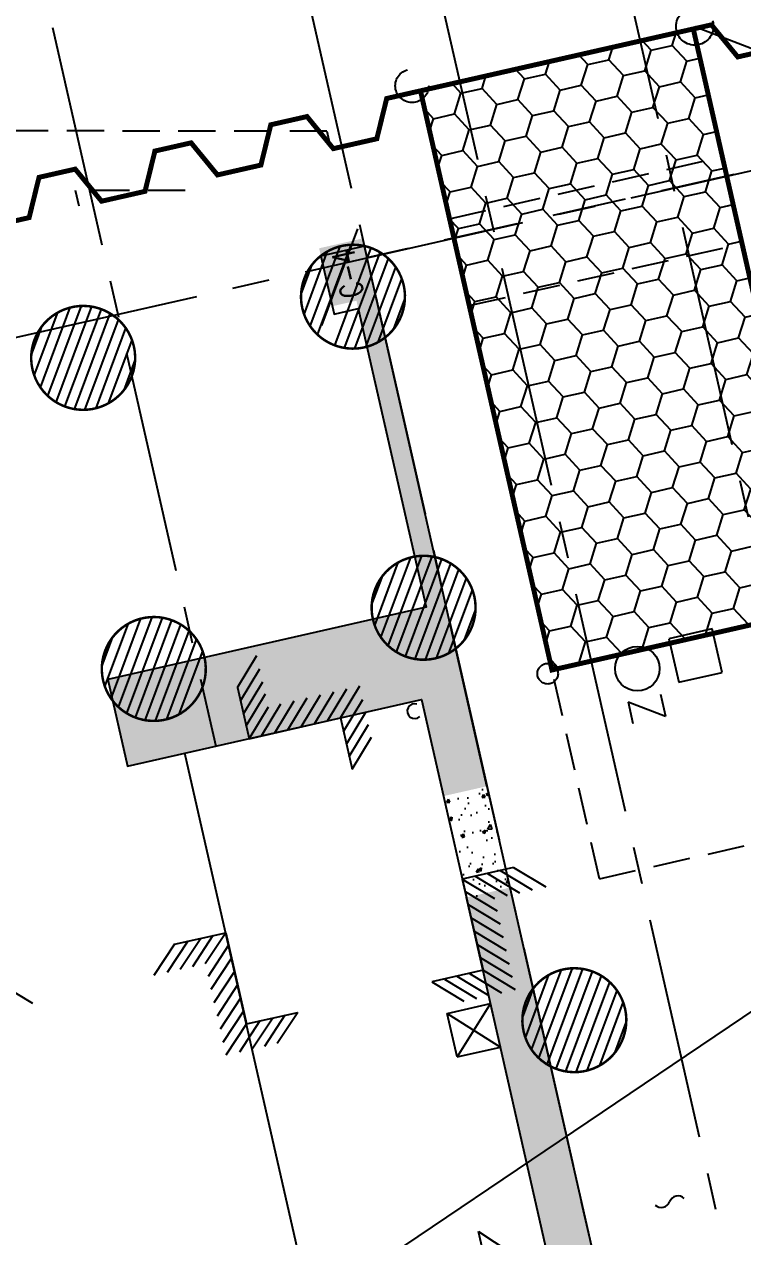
# Model space of a CAD drawing. Header units: feet. Extents: x 308 to 1449, y -4548 to -3843.
# Drawn here: x 958.51 to 982.69, y -4188.98 to -4148.15 of the extents above; entities that cross this region are included whole.
import ezdxf

# ---------------------------------------------------------------- set-up
doc = ezdxf.new("R2010")
doc.units = ezdxf.units.FT
doc.header["$LTSCALE"] = 10
doc.header["$MEASUREMENT"] = 0
for name, pattern in [('CENTER2', [1.125, 0.75, -0.125, 0.125, -0.125]), ('HIDDEN', [0.375, 0.25, -0.125]), ('HIDDEN2', [0.1875, 0.125, -0.0625])]:
    doc.linetypes.add(name, pattern=pattern)
doc.layers.get('0').update_dxf_attribs({"linetype": 'CONTINUOUS'})
for name, color, linetype in [('caisson', 1, 'HIDDEN2'), ('CMU', 20, 'CONTINUOUS'), ('conc. wall', 7, 'CONTINUOUS'), ('GRID', 30, 'CENTER2'), ('M-TEXT-N225', 42, 'CONTINUOUS'), ('tower-ftg', 4, 'HIDDEN2')]:
    doc.layers.add(name, color=color, linetype=linetype)
doc.styles.get("Standard").update_dxf_attribs({"font": 'ROMANS.SHX'})

msp = doc.modelspace()

# ---------------------------------------------------------------- hatches: boundary and pattern name
at = {"layer": 'conc. wall'}
h = msp.add_hatch(dxfattribs=at)
h.set_pattern_fill('AR-CONC', color=256, scale=0.1666666666666667, angle=12.78388888888887, style=0)
h.set_pattern_definition([(62.78388888888885, (881.7495512257099, -4336.5270856772), (1.188943156146246, 0.1625243717827981), [0.125, -1.375]), (7.783888888888863, (881.7495512257099, -4336.5270856772), (-0.5029211471315264, 1.171407336990675), [0.1, -1.1]), (113.2352888888889, (881.8486298173044, -4336.513541972799), (0.686023043293346, 1.333931163010036), [0.1062336500000001, -1.168570186666667]), (58.96808888888889, (881.6757931307998, -4336.2020151394), (1.795684944042649, 0.1245615577613178), [0.1875000000000001, -2.0625]), (109.4194888888889, (881.8254335486711, -4336.191635103629), (1.159911149899411, 1.927979803600767), [0.15935048, -1.752855]), (3.968088888888864, (881.6757931307998, -4336.2020151394), (1.159909644730499, 1.927980709714837), [0.1500000000000001, -1.650000000000001]), (33.78388888888887, (881.8567679234278, -4336.246403726394), (1.118666493998811, -0.4342640615740578), [0.125, -1.375]), (338.7838888888889, (881.8567679234278, -4336.246403726394), (0.128044799781837, 1.268356952374411), [0.1, -1.1]), (84.23528888888887, (881.9499901082903, -4336.282592457715), (1.246711933789753, 0.8340919120366679), [0.1062336500000001, -1.168570186666667]), (50.28388888888887, (881.7495512257099, -4336.5270856772), (-0.103004028791563, 0.5455543592911672), [0, -1.086666666666667, 0, -1.116666666666667, 0, -1.104166666666667]), (20.28388888888887, (881.7495512257099, -4336.5270856772), (0.2821254976836877, 0.7380756760364969), [0, -0.6366666666666669, 0, -1.061666666666667, 0, -0.4208333333333335]), (340.2838888888888, (881.3870975760616, -4336.609325953025), (0.8759677539348198, 0.1602090081381497), [0, -0.4166666666666669, 0, -1.300000000000001, 0, -1.725000000000001]), (330.2838888888889, (881.224562307161, -4336.64620500048), (0.9109654445924382, 0.3777794063598668), [0, -0.541666666666667, 0, -0.8633333333333336, 0, -1.225000000000001])])
h.paths.add_polyline_path([(971.1501968848008, -4160.885705456869), (970.5000558091984, -4161.033221646689), (972.0305362785837, -4167.778435306063), (964.2897940971934, -4169.534799941111), (964.9536169513846, -4172.460434781321), (971.8816827882719, -4170.888465383549), (972.6192637373732, -4174.13917076156), (974.0820811574785, -4173.807259334465)])
h.paths.add_polyline_path([(964.2897940971934, -4169.534799941111), (961.3235254397578, -4170.207842557165), (961.9873482939489, -4173.133477397376), (964.9536169513846, -4172.460434781321)])
h.paths.add_polyline_path([(974.8565411540349, -4177.220499981378), (973.3937237339296, -4177.552411408473), (975.1085994405901, -4185.11030141235), (976.5714168606953, -4184.778389985255)])
h.paths.add_polyline_path([(976.5714168606953, -4184.778389985255), (975.1085994405901, -4185.11030141235), (976.2334103879696, -4190.067627113818), (969.3053445510822, -4191.63959651159), (969.5266188358125, -4192.614808124994), (977.9175020928052, -4190.710927300126)])
h.paths.add_polyline_path([(977.9175020928052, -4190.710927300126), (969.5266188358125, -4192.614808124994), (969.9691674052733, -4194.5652313518), (978.360050662266, -4192.661350526932)])
h.paths.add_polyline_path([(969.5266188358125, -4192.614808124994), (966.5603501783769, -4193.287850741049), (967.0028987478378, -4195.238273967855), (969.9691674052733, -4194.5652313518)])
h.paths.add_polyline_path([(969.3053445510822, -4191.63959651159), (966.3390758936466, -4192.312639127645), (966.5603501783769, -4193.287850741049), (969.5266188358125, -4192.614808124994)])
h.paths.add_polyline_path([(960.894144385477, -4193.548087217389), (957.9278757280414, -4194.221129833444), (958.1491500127718, -4195.196341446848), (961.1154186702074, -4194.523298830793)])
h.paths.add_polyline_path([(961.1154186702074, -4194.523298830793), (958.1491500127718, -4195.196341446848), (958.5916985822325, -4197.146764673655), (961.5579672396682, -4196.4737220576)])
h.paths.add_polyline_path([(958.1491500127718, -4195.196341446848), (955.8736562481636, -4195.712648111219), (956.3162048176243, -4197.663071338025), (958.5916985822325, -4197.146764673655)])
h.paths.add_polyline_path([(957.9278757280414, -4194.221129833444), (955.6523819634332, -4194.737436497815), (955.8736562481636, -4195.712648111219), (958.1491500127718, -4195.196341446848)])
h.paths.add_polyline_path([(955.8736562481636, -4195.712648111219), (949.7582667557791, -4197.100222271716), (950.2008153252399, -4199.050645498522), (956.3162048176243, -4197.663071338025)])
h.paths.add_polyline_path([(946.6480822914564, -4176.613937500948), (951.3006543637356, -4175.558274767546), (950.6368315095444, -4172.632639927336), (944.52144201716, -4174.020214087833), (948.4121815236692, -4191.167684956845), (949.8749989437746, -4190.835773529749)])
h.paths.add_polyline_path([(949.8749989437746, -4190.835773529749), (948.4121815236692, -4191.167684956845), (949.7582667557791, -4197.100222271716), (955.8736562481636, -4195.712648111219), (955.6523819634332, -4194.737436497815), (950.999809891154, -4195.793099231217)])
h.paths.add_polyline_path([(952.9123252741525, -4172.116333262965), (950.6368315095444, -4172.632639927336), (951.3006543637356, -4175.558274767546), (953.5761481283437, -4175.041968103175)])
h.paths.add_polyline_path([(955.8785939315882, -4171.44329064691), (952.9123252741525, -4172.116333262965), (953.5761481283437, -4175.041968103175), (956.5424167857793, -4174.368925487121)])
h.paths.add_polyline_path([(970.7445273627951, -4159.097817498962), (970.0943862871928, -4159.245333688783), (970.5000558091984, -4161.033221646689), (971.1501968848008, -4160.885705456869)])
h.paths.add_polyline_path([(970.0438254611489, -4156.009647389851), (968.5810080410437, -4156.341558816946), (968.8760404206843, -4157.641840968152), (969.6887167651871, -4157.457445730876), (970.0943862871928, -4159.245333688783), (970.7445273627952, -4159.097817498962)])
h.paths.add_polyline_path([(969.8963092713286, -4155.359506314249), (968.4334918512234, -4155.691417741345), (968.5810080410437, -4156.341558816946), (970.0438254611489, -4156.009647389851)])
h.paths.add_polyline_path([(970.1309528149748, -4157.145557726201), (969.7583430396143, -4155.503372414691), (968.6238113843211, -4155.760796215924), (968.9964211596817, -4157.402981527434)], flags=9)
h = msp.add_hatch(dxfattribs=at)
h.set_pattern_fill('AR-CONC', color=256, scale=0.1666666666666667, angle=12.78388888888887, style=0)
h.set_pattern_definition([(62.78388888888885, (985.8106642521354, -3504.12334188951), (1.188943156146246, 0.1625243717827981), [0.125, -1.375]), (7.783888888888863, (985.8106642521354, -3504.12334188951), (-0.5029211471315264, 1.171407336990675), [0.1, -1.1]), (113.2352888888889, (985.90974284373, -3504.109798185109), (0.686023043293346, 1.333931163010036), [0.1062336500000001, -1.168570186666667]), (58.96808888888889, (985.7369061572252, -3503.798271351709), (1.795684944042649, 0.1245615577613178), [0.1875000000000001, -2.0625]), (109.4194888888889, (985.8865465750965, -3503.787891315938), (1.159911149899411, 1.927979803600767), [0.15935048, -1.752855]), (3.968088888888864, (985.7369061572252, -3503.798271351709), (1.159909644730499, 1.927980709714837), [0.1500000000000001, -1.650000000000001]), (33.78388888888887, (985.9178809498534, -3503.842659938704), (1.118666493998811, -0.4342640615740578), [0.125, -1.375]), (338.7838888888889, (985.9178809498534, -3503.842659938704), (0.128044799781837, 1.268356952374411), [0.1, -1.1]), (84.23528888888887, (986.0111031347158, -3503.878848670023), (1.246711933789753, 0.8340919120366679), [0.1062336500000001, -1.168570186666667]), (50.28388888888887, (985.8106642521354, -3504.12334188951), (-0.103004028791563, 0.5455543592911672), [0, -1.086666666666667, 0, -1.116666666666667, 0, -1.104166666666667]), (20.28388888888887, (985.8106642521354, -3504.12334188951), (0.2821254976836877, 0.7380756760364969), [0, -0.6366666666666669, 0, -1.061666666666667, 0, -0.4208333333333335]), (340.2838888888888, (985.448210602487, -3504.205582165335), (0.8759677539348198, 0.1602090081381497), [0, -0.4166666666666669, 0, -1.300000000000001, 0, -1.725000000000001]), (330.2838888888889, (985.2856753335865, -3504.24246121279), (0.9109654445924382, 0.3777794063598668), [0, -0.541666666666667, 0, -0.8633333333333336, 0, -1.225000000000001])])
h.paths.add_polyline_path([(974.0942335904433, -4173.860818173319), (972.6314161703381, -4174.192729600415), (973.3937237339296, -4177.552411408473), (973.4019017069945, -4177.588453799557), (974.8647191270998, -4177.256542372462), (974.8565411540349, -4177.220499981378)])
at = {"layer": 'tower-ftg'}
h = msp.add_hatch(dxfattribs=at)
h.set_pattern_fill('HONEY', color=6, scale=5.833333333333336, angle=12.78388888888887, style=0)
h.set_pattern_definition([(12.78388888888887, (941.3435343520625, -3308.145478731526), (0.926908112930552, 0.8578423107027036), [0.729166666666667, -1.458333333333334]), (132.7838888888888, (941.3435343520625, -3308.145478731526), (-1.206367289974961, 0.3738048174204018), [0.7291666666666665, -1.458333333333333]), (72.78388888888885, (941.3435343520625, -3308.145478731526), (-0.2794591770444084, 1.231647128123105), [-1.458333333333334, 0.7291666666666669])])
h.paths.add_polyline_path([(973.1652484137971, -4150.08885657362), (971.8446493539799, -4150.388498834192), (972.8219441115392, -4154.695683460058), (974.1425431713565, -4154.396041199486)])
h.paths.add_polyline_path([(980.2172988465157, -4153.017686800853), (979.2400040889564, -4148.710502174987), (973.1652484137971, -4150.08885657362), (974.1425431713565, -4154.396041199486)])
h.paths.add_polyline_path([(980.2172988465157, -4153.017686800853), (982.0051868044221, -4152.612017278847), (981.0278920468629, -4148.304832652982), (979.2400040889564, -4148.710502174987)])
h.paths.add_polyline_path([(980.3648150363359, -4153.667827876455), (980.8811217007069, -4155.943321641063), (982.6690096586133, -4155.537652119057), (982.1527029942423, -4153.262158354449)])
h.paths.add_polyline_path([(980.2172988465157, -4153.017686800853), (980.3648150363359, -4153.667827876455), (982.1527029942423, -4153.262158354449), (982.0051868044221, -4152.612017278847)])
h.paths.add_polyline_path([(974.1425431713565, -4154.396041199486), (974.2900593611766, -4155.046182275088), (980.3648150363359, -4153.667827876455), (980.2172988465157, -4153.017686800853)])
h.paths.add_polyline_path([(974.2900593611766, -4155.046182275088), (974.8063660255476, -4157.321676039696), (980.8811217007069, -4155.943321641063), (980.3648150363359, -4153.667827876455)])
h.paths.add_polyline_path([(974.2900593611766, -4155.046182275088), (974.1425431713565, -4154.396041199486), (972.8219441115392, -4154.695683460058), (972.9694603013594, -4155.34582453566)])
h.paths.add_polyline_path([(974.2900593611766, -4155.046182275088), (972.9694603013594, -4155.34582453566), (973.4857669657304, -4157.621318300269), (974.8063660255476, -4157.321676039696)])
h.paths.add_polyline_path([(974.8063660255476, -4157.321676039696), (973.4857669657304, -4157.621318300269), (976.2701350485877, -4169.892731102263), (977.590734108405, -4169.59308884169)])
h.paths.add_polyline_path([(977.590734108405, -4169.59308884169), (983.6654897835642, -4168.214734443057), (980.8811217007069, -4155.943321641063), (974.8063660255476, -4157.321676039696)])
h.paths.add_polyline_path([(983.6654897835642, -4168.214734443057), (985.4533777414704, -4167.809064921052), (982.6690096586133, -4155.537652119057), (980.8811217007069, -4155.943321641063)])
h.paths.add_polyline_path([(975.6065852223717, -4157.343169420237), (981.7104073770981, -4155.958219874061), (981.331080031846, -4154.286428536798), (975.2272578771197, -4155.671378082974)], flags=9)

# ---------------------------------------------------------------- linework, layer by layer
at = {"linetype": 'HIDDEN'}
for p, q in [((981.0753344424231, -4148.222519915084), (989.7105929981194, -4151.547282647788)), ((989.7105929981196, -4151.547282647788), (970.0438254611489, -4156.009647389851))]:
    msp.add_line(p, q, dxfattribs=at)
for p, q in [((981.6660918920657, -4168.511408050386), (980.2032519471967, -4168.843220189565)), ((980.2032519471967, -4168.843220189565), (980.5350640863749, -4170.306060134433)), ((981.9979040312438, -4169.974247995255), (981.6660918920657, -4168.511408050386)), ((980.5350640863749, -4170.306060134433), (981.9979040312438, -4169.974247995255)), ((979.9275346163221, -4170.711001626009), (980.0934406859112, -4171.442421598445)), ((978.8304046576704, -4170.959860730393), (978.9963107272596, -4171.691280702828)), ((978.8304046576704, -4170.959860730393), (980.0934406859112, -4171.442421598445))]:
    msp.add_line(p, q)
for centre, radius in [((981.0753344424231, -4148.222519915084), 0.6285772667033598), ((971.5598248491784, -4150.217510004555), 0.5627579651776387), ((976.1269327398447, -4170.018038966066), 0.346468205336123)]:
    msp.add_circle(centre, radius, dxfattribs=at)
msp.add_circle((979.1441465570329, -4169.847270883163), 0.7500000000016923)
at = {"linetype": 'Continuous'}
msp.add_arc((971.6479298658145, -4171.278782119874), 0.250000000000564, 72.7692092671974, 312.7907907321798, dxfattribs=at)
at = {"layer": 'caisson', "linetype": 'Continuous'}
for p, q in [((968.5221559428711, -4158.287925882021), (969.734230031346, -4155.038675558696)), ((967.9268750652949, -4157.9167591244), (968.7191749932475, -4155.792812394122)), ((968.1333961656682, -4158.316856894739), (969.1372765699334, -4155.625718820627)), ((968.3821323120203, -4158.603787282738), (969.5131631006404, -4155.571792629475)), ((968.9606343666694, -4158.960428680233), (970.1839064001099, -4155.681159625672)), ((969.2729457051989, -4159.076930778656), (970.4850197936739, -4155.827680455331)), ((969.6313776661387, -4159.06979567643), (970.7624084547589, -4156.037801023166)), ((967.8242193382105, -4157.23822573618), (968.1972080432727, -4156.238341585497)), ((970.0072641968457, -4159.015869485276), (971.011144601111, -4156.324731411165)), ((970.4253657735317, -4158.848775911782), (971.2176657014843, -4156.724829181505)), ((970.9473327235065, -4158.403246720408), (971.3203214285687, -4157.403362569725)), ((959.0517132168563, -4160.377479298151), (960.0555936211215, -4157.686341224039)), ((959.3004493632084, -4160.66440968615), (960.4314801518285, -4157.632415032886)), ((959.5666400793278, -4160.904548985221), (960.7787141678028, -4157.655298661896)), ((959.8789514178575, -4161.021051083644), (961.102223451298, -4157.741782029083)), ((958.8451921164831, -4159.977381527811), (959.6374920444356, -4157.853434797534)), ((960.191262756387, -4161.137553182068), (961.403336844862, -4157.888302858742)), ((960.5496947173269, -4161.130418079842), (961.680725505947, -4158.098423426578)), ((958.7425363893987, -4159.298848139591), (959.1155250944607, -4158.298963988907)), ((960.9255812480338, -4161.076491888688), (961.9294616522991, -4158.385353814577)), ((961.3436828247198, -4160.909398315194), (962.1359827526724, -4158.785451584917)), ((961.8656497746946, -4160.46386912382), (962.2386384797568, -4159.463984973137)), ((970.3038733260388, -4168.392839801238), (971.0961732539913, -4166.26889307096)), ((970.5103944264121, -4168.792937571578), (971.5142748306773, -4166.101799497466)), ((970.7591305727642, -4169.079867959576), (971.8901613613843, -4166.047873306314)), ((971.0253212888836, -4169.320007258649), (972.2373953773586, -4166.070756935324)), ((971.3376326274132, -4169.436509357071), (972.5609046608537, -4166.15724030251)), ((971.6499439659428, -4169.553011455494), (972.8620180544177, -4166.303761132169)), ((970.2012175989544, -4167.714306413018), (970.5742063040166, -4166.714422262335)), ((972.0083759268826, -4169.545876353268), (973.1394067155027, -4166.513881700005)), ((972.3842624575896, -4169.491950162115), (973.3881428618549, -4166.800812088004)), ((972.8023640342756, -4169.324856588622), (973.5946639622282, -4167.200909858344)), ((973.3243309842503, -4168.879327397247), (973.6973196893125, -4167.879443246564)), ((961.2222151762187, -4170.453456577789), (962.0145151041712, -4168.329509847512)), ((961.4287362765918, -4170.853554348129), (962.4326166808571, -4168.162416274018)), ((961.677472422944, -4171.140484736128), (962.8085032115641, -4168.108490082866)), ((961.9436631390635, -4171.380624035201), (963.1557372275383, -4168.131373711875)), ((962.2559744775931, -4171.497126133623), (963.4792465110336, -4168.217857079062)), ((962.5682858161226, -4171.613628232046), (963.7803599045976, -4168.364377908721)), ((961.1195594491342, -4169.77492318957), (961.4925481541964, -4168.775039038886)), ((962.9267177770625, -4171.60649312982), (964.0577485656826, -4168.574498476557)), ((963.3026043077695, -4171.552566938667), (964.3064847120347, -4168.861428864556)), ((963.7207058844554, -4171.385473365172), (964.513005812408, -4169.261526634895)), ((975.377751277216, -4182.28105418062), (976.1700512051685, -4180.157107450343)), ((975.5842723775893, -4182.68115195096), (976.5881527818544, -4179.990013876848)), ((975.8330085239413, -4182.968082338958), (976.9640393125615, -4179.936087685695)), ((976.0991992400608, -4183.20822163803), (977.3112733285358, -4179.958971314705)), ((976.4115105785904, -4183.324723736453), (977.6347826120309, -4180.045454681892)), ((976.72382191712, -4183.441225834877), (977.9358960055949, -4180.19197551155)), ((975.2750955501315, -4181.602520792399), (975.6480842551938, -4180.602636641716)), ((977.0822538780599, -4183.43409073265), (978.2132846666799, -4180.402096079387)), ((977.4581404087668, -4183.380164541497), (978.462020813032, -4180.689026467386)), ((977.8762419854527, -4183.213070968003), (978.6685419134053, -4181.089124237726)), ((978.3982089354275, -4182.767541776629), (978.7711976404897, -4181.767657625946))]:
    msp.add_line(p, q, dxfattribs=at)
at = {"layer": 'caisson', "const_width": 0.08333333333333337}
for points in [[(967.8656500599335, -4157.70802415123, 0.9999999999999999), (971.2788907068457, -4156.933564154674, 0.9999999999999999)], [(958.7839671111216, -4159.768646554642, 0.9999999999999999), (962.1972077580338, -4158.994186558086, 0.9999999999999999)], [(970.2426483206773, -4168.184104828068, 0.9999999999999999), (973.6558889675896, -4167.409644831512, 0.9999999999999999)], [(961.1609901708572, -4170.24472160462, 0.9999999999999999), (964.5742308177694, -4169.470261608064, 0.9999999999999999)], [(975.3165262718545, -4182.072319207451, 0.9999999999999999), (978.7297669187667, -4181.297859210895, 0.9999999999999999)]]:
    msp.add_lwpolyline(points, format="xyb", close=True, dxfattribs=at)
at = {"layer": 'CMU'}
msp.add_line((1038.907558563963, -4143.631374801775), (888.3391462710863, -4245.302210222547), dxfattribs=at)
at = {"layer": 'conc. wall'}
for p, q in [((968.269182211841, -4191.874700439116), (963.9174546121434, -4172.695538708847)), ((972.6192637373732, -4174.13917076156), (973.3937237339296, -4177.552411408473)), ((974.0820811574785, -4173.807259334465), (974.8565411540349, -4177.220499981378)), ((972.7422453578357, -4181.460098751381), (974.205062777941, -4181.128187324286)), ((973.0741567849313, -4182.922916171487), (972.7422453578357, -4181.460098751381)), ((972.7422453578357, -4181.460098751381), (974.5369742050366, -4182.591004744391)), ((974.205062777941, -4181.128187324286), (973.0741567849313, -4182.922916171487)), ((974.5369742050366, -4182.591004744391), (974.205062777941, -4181.128187324286)), ((973.0741567849313, -4182.922916171487), (974.5369742050366, -4182.591004744391))]:
    msp.add_line(p, q, dxfattribs=at)
for points in [[(974.0820811574785, -4173.807259334465), (969.9562377234431, -4155.623626126212), (968.4934203033379, -4155.955537553308), (968.9359688727988, -4157.905960780115), (969.7486452173016, -4157.72156554284), (972.0305362785837, -4167.778435306063), (961.3235254397578, -4170.207842557165), (961.9873482939489, -4173.133477397376), (971.8816827882719, -4170.888465383549), (972.6192637373732, -4174.13917076156)], [(974.8565411540349, -4177.220499981378), (978.360050662266, -4192.661350526932), (967.0028987478378, -4195.238273967855), (966.3390758936466, -4192.312639127645), (976.2334103879696, -4190.067627113818), (973.3937237339296, -4177.552411408473)]]:
    msp.add_lwpolyline(points, dxfattribs=at)
at = {"layer": 'GRID'}
for p, q in [((970.7054912724803, -4111.096750430135), (999.0202283377332, -4235.886942160485)), ((964.6307355973211, -4112.475104828768), (992.9454726625739, -4237.265296559118)), ((960.3845016972933, -4113.438569943532), (978.9760520051012, -4195.376223898401)), ((951.9936184403007, -4115.342450768399), (964.9536169513846, -4172.460434781321)), ((858.2587984613994, -4181.373528985366), (1004.650508984893, -4148.157434558953))]:
    msp.add_line(p, q, dxfattribs=at)
at = {"layer": 'M-TEXT-N225'}
for centre, radius, start, end in [((980.511814920992, -4187.90376126281), 0.2992569115063761, 46.12221771971682, 159.4377822796832), ((979.9514316083757, -4187.693548657863), 0.2992569115063585, 226.1222177197168, 339.4377822796832)]:
    msp.add_arc(centre, radius, start, end, dxfattribs=at)
at = {"layer": 'tower-ftg'}
for p, q in [((968.6929040235375, -4151.750524935099), (929.630833869365, -4151.703293397957)), ((968.6929040235375, -4151.750524935099), (968.7930239672, -4152.191778793007)), ((972.8219441115392, -4154.695683460058), (982.0051868044221, -4152.612017278847)), ((963.9258177683882, -4153.744762319317), (960.2360587221652, -4153.740300881642)), ((960.3577521232132, -4154.276634410507), (960.2360587221652, -4153.740300881642)), ((973.4857669657305, -4157.621318300269), (982.6690096586133, -4155.537652119057)), ((977.8651538510192, -4176.922381482213), (976.2701350485877, -4169.892731102263)), ((977.8651538510192, -4176.922381482213), (987.0483965439016, -4174.838715301002))]:
    msp.add_line(p, q, dxfattribs=at)
at = {"layer": 'tower-ftg', "linetype": 'Continuous'}
for p, q in [((965.6828891174595, -4170.479109511486), (966.334284413822, -4169.400660878812)), ((965.7857441325378, -4170.932417519343), (966.4371394289005, -4169.85396888667)), ((965.6828891174595, -4170.479109511486), (966.0747309666341, -4172.206055425686)), ((965.883707371096, -4171.364166233592), (966.5351026674588, -4170.285717600918)), ((969.149207505464, -4171.50846057786), (969.8006028018266, -4170.430011945186)), ((965.976767728077, -4171.774306711442), (966.6281630244397, -4170.695858078769)), ((967.3800265604389, -4171.909885502245), (968.0314218568016, -4170.831436869571)), ((967.8331153205703, -4171.807080234199), (968.484510616933, -4170.728631601525)), ((968.2754074896129, -4171.706724699049), (968.9268027859756, -4170.628276066376)), ((968.7176996586554, -4171.6063691639), (969.3690949550182, -4170.527920531226)), ((969.2520625205424, -4171.961768585718), (969.9034578169051, -4170.883319953045)), ((966.0747309666341, -4172.206055425686), (966.7261262629968, -4171.127606793012)), ((966.4954422223514, -4172.110596572544), (967.146837518714, -4171.03214793987)), ((966.9377343913939, -4172.010241037394), (967.5891296877567, -4170.931792404721)), ((969.3500257591005, -4172.393517299966), (970.0014210554633, -4171.315068667293)), ((966.0747309666341, -4172.206055425686), (969.149207505464, -4171.50846057786)), ((969.149207505464, -4171.50846057786), (969.5410493546387, -4173.235406492061)), ((969.4430861160815, -4172.803657777817), (970.0944814124442, -4171.725209145144)), ((969.5410493546387, -4173.235406492061), (970.1924446510013, -4172.156957859387)), ((974.9797785906339, -4176.539627113762), (973.2528326764336, -4176.931468962936)), ((974.9797785906339, -4176.539627113762), (976.0582272233075, -4177.191022410125)), ((973.2528326764336, -4176.931468962936), (973.9504275242591, -4180.005945501766)), ((973.2528326764336, -4176.931468962936), (974.3312813091072, -4177.5828642593)), ((973.6845813906773, -4176.833505724379), (974.7630300233509, -4177.484901020743)), ((974.0947218685276, -4176.740445367399), (975.1731705012013, -4177.391840663761)), ((974.526470582776, -4176.64248212884), (975.6049192154496, -4177.293877425203)), ((973.3482915295763, -4177.352180218654), (974.4267401622499, -4178.003575515017)), ((973.4486470647253, -4177.794472387696), (974.527095697399, -4178.44586768406)), ((973.5490025998749, -4178.236764556741), (974.6274512325487, -4178.888159853104)), ((964.0149665939626, -4179.027529122332), (963.3232528396543, -4180.08057203102)), ((963.5616585861048, -4179.13038413741), (965.288604500305, -4178.738542288235)), ((964.4467153082111, -4178.929565883773), (963.7550015539026, -4179.982608792462)), ((964.8568557860615, -4178.836505526792), (964.165142031753, -4179.889548435481)), ((965.288604500305, -4178.738542288235), (964.5968907459967, -4179.791585196924)), ((965.288604500305, -4178.738542288235), (965.9861993481306, -4181.813018827065)), ((965.288604500305, -4178.738542288235), (965.9861993481306, -4181.813018827065)), ((973.651807867921, -4178.689853316873), (974.7302565005946, -4179.341248613236)), ((963.5616585861048, -4179.13038413741), (962.8699448317964, -4180.183427046099)), ((965.3840633534477, -4179.159253543952), (964.6923495991392, -4180.212296452641)), ((973.7521634030701, -4179.132145485915), (974.8306120357437, -4179.783540782279)), ((965.4844188885968, -4179.601545712994), (964.7927051342883, -4180.654588621684)), ((973.8525189382192, -4179.574437654958), (974.9309675708928, -4180.225832951321)), ((965.5847744237465, -4180.04383788204), (964.893060669438, -4181.096880790728)), ((973.9504275242591, -4180.005945501766), (972.223481610059, -4180.397787350941)), ((972.6552303243025, -4180.299824112384), (973.7336789569762, -4180.951219408747)), ((973.0653708021529, -4180.206763755404), (974.1438194348266, -4180.858159051766)), ((973.4971195164012, -4180.108800516845), (974.5755681490749, -4180.760195813208)), ((973.9504275242591, -4180.005945501766), (975.0288761569328, -4180.65734079813)), ((957.710406269947, -4180.458025905863), (958.7888549026205, -4181.109421202225)), ((965.6875796917924, -4180.496926642171), (964.9958659374839, -4181.54996955086)), ((972.223481610059, -4180.397787350941), (973.3019302427325, -4181.049182647304)), ((965.7879352269415, -4180.939218811213), (965.096221472633, -4181.992261719903)), ((965.8882907620907, -4181.381510980256), (965.1965770077823, -4182.434553888945)), ((965.9861993481306, -4181.813018827065), (967.7131452623308, -4181.42117697789)), ((967.2813965480873, -4181.519140216447), (966.5896827937788, -4182.572183125136)), ((967.7131452623308, -4181.42117697789), (967.0214315080225, -4182.474219886579)), ((965.9861993481306, -4181.813018827065), (965.2944855938222, -4182.866061735754)), ((966.4395073559886, -4181.710163811987), (965.7477936016801, -4182.763206720675)), ((966.871256070237, -4181.612200573428), (966.1795423159285, -4182.665243482117)), ((974.1890508970921, -4190.531489703084), (973.7972090479174, -4188.804543788884)), ((973.7972090479174, -4188.804543788884), (974.850251956606, -4189.496257543192))]:
    msp.add_line(p, q, dxfattribs=at)
at = {"layer": 'tower-ftg', "color": 6, "const_width": 0.1666666666666667}
msp.add_lwpolyline([(976.2701350485877, -4169.892731102263), (971.8446493539799, -4150.388498834192), (981.0278920468629, -4148.304832652982), (985.4533777414704, -4167.809064921052)], close=True, dxfattribs=at)
at = {"layer": 'tower-ftg', "const_width": 0.1666666666666667}
for points in [[(983.2549081295824, -4149.081298600275), (982.5234994195298, -4149.247254313823), (981.6373993052395, -4148.166536225025), (981.0278920468629, -4148.304832652982)], [(971.8446493539799, -4150.388498834192), (970.7069024716781, -4150.646652166377), (970.3739880692137, -4152.003963111089), (969.6425793591611, -4152.169918824636), (968.9111706491085, -4152.335874538184), (968.0250705348182, -4151.255156449386), (966.8060560180639, -4151.531749305299), (966.4731416155996, -4152.88906025001), (965.741732905547, -4153.055015963558), (965.0103241954944, -4153.220971677105), (964.124224081204, -4152.140253588307), (962.9052095644498, -4152.41684644422), (962.5722951619855, -4153.774157388932), (961.8408864519329, -4153.940113102479), (961.1094777418803, -4154.106068816027), (960.2233776275899, -4153.025350727229), (959.0043631108357, -4153.301943583142), (958.6714487083713, -4154.659254527853), (957.9400399983186, -4154.825210241401)]]:
    msp.add_lwpolyline(points, dxfattribs=at)

# ---------------------------------------------------------------- texts
at = {"layer": 'conc. wall', "width": 0.7677322020014894}
msp.add_text('C-4', height=0.7500000000000003, rotation=102.7838888889128, dxfattribs=at).set_placement((969.946415827597, -4157.266322972792))

doc.saveas('drawing.dxf')
